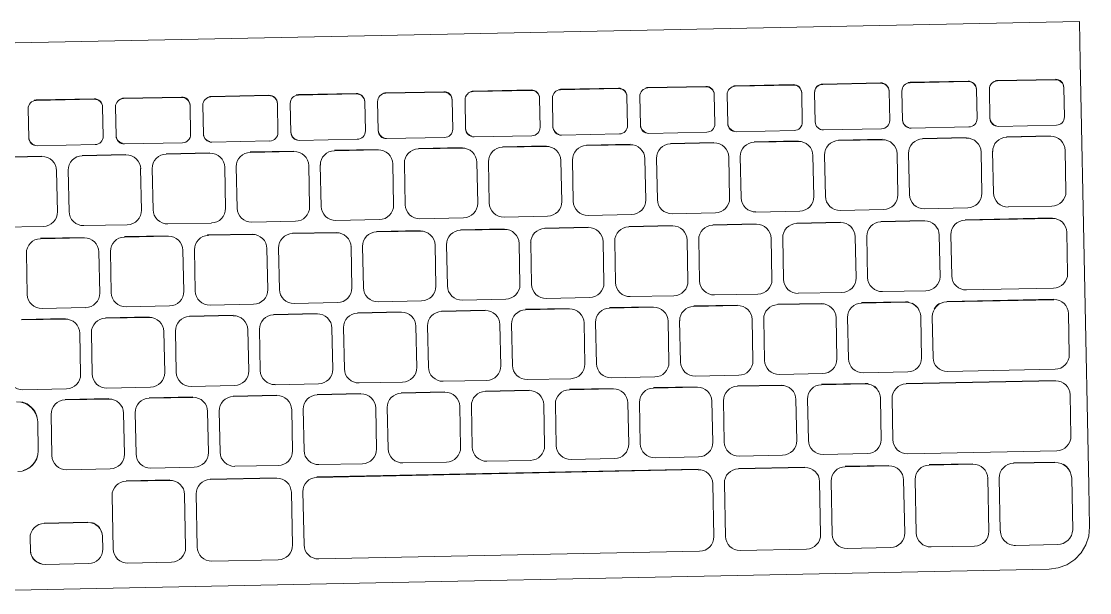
# Model space of a CAD drawing. Header units: metres. Extents: x -71 to 881, y -503 to 661.
# Drawn here: x 204.9753 to 205.2332, y -243.2689 to -243.1309 of the extents above; entities that cross this region are included whole.
import ezdxf

# ---------------------------------------------------------------- set-up
doc = ezdxf.new("R2010")
doc.units = ezdxf.units.M
doc.layers.add('07. Mobiliário', color=51, linetype='Continuous', lineweight=5)

msp = doc.modelspace()

# ---------------------------------------------------------------- linework, layer by layer
at = {"layer": '07. Mobiliário', "lineweight": 5}
for p, q in [((204.93084, -243.13697), (205.23078, -243.1309)), ((205.23097, -243.14056), (205.23078, -243.13093)), ((205.23305, -243.243), (205.23097, -243.14056)), ((205.20388, -243.14532), (205.18988, -243.14561)), ((205.18988, -243.14571), (205.20388, -243.14542)), ((205.22498, -243.1449), (205.21098, -243.14518)), ((205.21099, -243.14528), (205.22498, -243.145)), ((205.07726, -243.14788), (205.06326, -243.14817)), ((205.06326, -243.14827), (205.07726, -243.14798)), ((205.09836, -243.14746), (205.08436, -243.14774)), ((205.08437, -243.14784), (205.09836, -243.14756)), ((205.11946, -243.14703), (205.10547, -243.14731)), ((205.10547, -243.14741), (205.11947, -243.14713)), ((205.14057, -243.1466), (205.12657, -243.14689)), ((205.12657, -243.14699), (205.14057, -243.1467)), ((205.16167, -243.14618), (205.14767, -243.14646)), ((205.14768, -243.14656), (205.16167, -243.14628)), ((205.16371, -243.14822), (205.16385, -243.15523)), ((205.16696, -243.15517), (205.16682, -243.14816)), ((205.18277, -243.14575), (205.16878, -243.14603)), ((205.16878, -243.14613), (205.18278, -243.14585)), ((205.18482, -243.14779), (205.18496, -243.15481)), ((205.18807, -243.15474), (205.18792, -243.14773)), ((205.20592, -243.14737), (205.20606, -243.15438)), ((205.20917, -243.15432), (205.20903, -243.1473)), ((205.22702, -243.14694), (205.22717, -243.15395)), ((204.99284, -243.14959), (204.97885, -243.14988)), ((204.97885, -243.14998), (204.99284, -243.14969)), ((205.01395, -243.14917), (204.99995, -243.14945)), ((204.99995, -243.14955), (205.01395, -243.14927)), ((205.03505, -243.14874), (205.02105, -243.14902)), ((205.02105, -243.14912), (205.03505, -243.14884)), ((205.03709, -243.15078), (205.03723, -243.15777)), ((205.04034, -243.15771), (205.0402, -243.15072)), ((205.05615, -243.14831), (205.04216, -243.14859)), ((205.04216, -243.14869), (205.05616, -243.14841)), ((205.0582, -243.15035), (205.05834, -243.15734)), ((205.06144, -243.15728), (205.0613, -243.15029)), ((205.0793, -243.14993), (205.07944, -243.15692)), ((205.08255, -243.15685), (205.08241, -243.14987)), ((205.1004, -243.1495), (205.10054, -243.15649)), ((205.10365, -243.15643), (205.10351, -243.14944)), ((205.12151, -243.14907), (205.12165, -243.15606)), ((205.12475, -243.156), (205.12461, -243.14901)), ((205.14261, -243.14865), (205.14275, -243.15563)), ((205.14586, -243.1556), (205.14572, -243.14858)), ((204.97703, -243.15899), (204.97689, -243.152)), ((204.99488, -243.15164), (204.99503, -243.15862)), ((204.99813, -243.15856), (204.99799, -243.15157)), ((205.01599, -243.15121), (205.01613, -243.1582)), ((205.01924, -243.15813), (205.0191, -243.15115)), ((205.22521, -243.15598), (205.21121, -243.15626)), ((205.09858, -243.15851), (205.08459, -243.1588)), ((205.11969, -243.15809), (205.10569, -243.15837)), ((205.14079, -243.15766), (205.12679, -243.15794)), ((205.1619, -243.15726), (205.1479, -243.15754)), ((205.183, -243.15683), (205.169, -243.15711)), ((205.2041, -243.1564), (205.19011, -243.15669)), ((205.22376, -243.15855), (205.21321, -243.15877)), ((204.99307, -243.16065), (204.97907, -243.16093)), ((205.01417, -243.16022), (205.00017, -243.1605)), ((205.03527, -243.15979), (205.02128, -243.16008)), ((205.05638, -243.15937), (205.04238, -243.15965)), ((205.07748, -243.15894), (205.06348, -243.15922)), ((205.10198, -243.16099), (205.09144, -243.16121)), ((205.09144, -243.16131), (205.10198, -243.16109)), ((205.12228, -243.16058), (205.11173, -243.1608)), ((205.11174, -243.16089), (205.12228, -243.16068)), ((205.14252, -243.16017), (205.13203, -243.16038)), ((205.13203, -243.16048), (205.14252, -243.16027)), ((205.16287, -243.15979), (205.15225, -243.16)), ((205.15225, -243.1601), (205.16287, -243.15989)), ((205.18317, -243.15938), (205.17262, -243.15959)), ((205.17262, -243.15969), (205.18317, -243.15947)), ((205.20346, -243.15896), (205.19292, -243.15918)), ((205.19292, -243.15928), (205.20346, -243.15906)), ((205.21322, -243.15887), (205.22376, -243.15865)), ((204.98021, -243.16346), (204.96966, -243.16367)), ((204.96967, -243.16377), (204.98021, -243.16356)), ((205.0005, -243.16305), (204.98996, -243.16326)), ((204.98996, -243.16336), (205.00051, -243.16314)), ((205.0208, -243.16263), (205.01026, -243.16285)), ((205.01026, -243.16295), (205.0208, -243.16273)), ((205.04109, -243.16222), (205.03055, -243.16244)), ((205.03055, -243.16254), (205.0411, -243.16232)), ((205.06139, -243.16181), (205.05085, -243.16203)), ((205.05085, -243.16213), (205.06139, -243.16191)), ((205.08169, -243.1614), (205.07114, -243.16162)), ((205.07115, -243.16172), (205.08169, -243.1615)), ((205.14609, -243.16357), (205.14609, -243.16367)), ((205.14609, -243.16367), (205.14629, -243.17359)), ((205.14889, -243.16357), (205.14889, -243.16347)), ((205.14909, -243.17354), (205.14889, -243.16357)), ((205.16644, -243.16319), (205.16644, -243.16329)), ((205.16644, -243.16329), (205.16664, -243.17321)), ((205.16924, -243.16319), (205.16924, -243.16309)), ((205.16944, -243.17315), (205.16924, -243.16319)), ((205.18674, -243.16278), (205.18674, -243.16288)), ((205.18674, -243.16288), (205.18694, -243.17279)), ((205.18954, -243.16277), (205.18953, -243.16267)), ((205.18974, -243.17274), (205.18954, -243.16277)), ((205.20703, -243.16237), (205.20703, -243.16247)), ((205.20703, -243.16247), (205.20723, -243.17238)), ((205.20983, -243.16236), (205.20983, -243.16226)), ((205.21003, -243.17233), (205.20983, -243.16236)), ((205.22733, -243.16196), (205.22733, -243.16206)), ((205.22733, -243.16206), (205.22753, -243.17197)), ((205.02437, -243.16604), (205.02437, -243.16614)), ((205.02437, -243.16614), (205.02457, -243.17605)), ((205.02717, -243.16603), (205.02717, -243.16593)), ((205.02737, -243.176), (205.02717, -243.16603)), ((205.04466, -243.16563), (205.04467, -243.16572)), ((205.04467, -243.16572), (205.04487, -243.17564)), ((205.04746, -243.16562), (205.04746, -243.16552)), ((205.04767, -243.17559), (205.04746, -243.16562)), ((205.06496, -243.16521), (205.06496, -243.16531)), ((205.06496, -243.16531), (205.06516, -243.17523)), ((205.06776, -243.16521), (205.06776, -243.16511)), ((205.06796, -243.17518), (205.06776, -243.16521)), ((205.08526, -243.1648), (205.08526, -243.1649)), ((205.08526, -243.1649), (205.08546, -243.17482)), ((205.08806, -243.1648), (205.08805, -243.1647)), ((205.08826, -243.17477), (205.08806, -243.1648)), ((205.10555, -243.16439), (205.10555, -243.16449)), ((205.10555, -243.16449), (205.10575, -243.17441)), ((205.10835, -243.16439), (205.10835, -243.16429)), ((205.10855, -243.17436), (205.10835, -243.16439)), ((205.12585, -243.16398), (205.12585, -243.16408)), ((205.12585, -243.16408), (205.12605, -243.174)), ((205.12865, -243.16398), (205.12865, -243.16388)), ((205.12885, -243.17394), (205.12865, -243.16398)), ((204.98378, -243.16686), (204.98378, -243.16696)), ((204.98378, -243.16696), (204.98398, -243.17687)), ((204.98658, -243.16685), (204.98658, -243.16676)), ((204.98678, -243.17682), (204.98658, -243.16685)), ((205.00407, -243.16645), (205.00407, -243.16655)), ((205.00407, -243.16655), (205.00428, -243.17646)), ((205.00687, -243.16644), (205.00687, -243.16634)), ((205.00707, -243.17641), (205.00687, -243.16644)), ((205.18351, -243.17634), (205.17301, -243.17655)), ((205.20381, -243.17593), (205.19331, -243.17614)), ((205.2241, -243.17552), (205.2136, -243.17573)), ((205.04144, -243.17919), (205.03094, -243.1794)), ((205.06173, -243.17877), (205.05124, -243.17899)), ((205.08203, -243.17836), (205.07153, -243.17858)), ((205.10233, -243.17795), (205.09183, -243.17817)), ((205.12262, -243.17754), (205.11212, -243.17776)), ((205.14287, -243.17713), (205.13242, -243.17735)), ((205.16324, -243.17672), (205.15266, -243.17694)), ((205.19336, -243.179), (205.18282, -243.17921)), ((205.18282, -243.17931), (205.19337, -243.1791)), ((205.2242, -243.17837), (205.20316, -243.1788)), ((205.20316, -243.1789), (205.22421, -243.17847)), ((204.98055, -243.18042), (204.97005, -243.18063)), ((205.00085, -243.18001), (204.99035, -243.18022)), ((205.02114, -243.1796), (205.01064, -243.17981)), ((205.07159, -243.18144), (205.06105, -243.18165)), ((205.06105, -243.18175), (205.07159, -243.18154)), ((205.09189, -243.18103), (205.08134, -243.18124)), ((205.08134, -243.18134), (205.09189, -243.18113)), ((205.11218, -243.18062), (205.10164, -243.18083)), ((205.10164, -243.18093), (205.11218, -243.18071)), ((205.13248, -243.1802), (205.12193, -243.18042)), ((205.12194, -243.18052), (205.13248, -243.1803)), ((205.15272, -243.17979), (205.14223, -243.18001)), ((205.14223, -243.18011), (205.15272, -243.17989)), ((205.17307, -243.17941), (205.1625, -243.17962)), ((205.1625, -243.17972), (205.17307, -243.17951)), ((205.22773, -243.18173), (205.22773, -243.18183)), ((204.99041, -243.18308), (204.97986, -243.18329)), ((204.97986, -243.18339), (204.99041, -243.18318)), ((205.0107, -243.18267), (205.00016, -243.18288)), ((205.00016, -243.18298), (205.0107, -243.18277)), ((205.031, -243.18226), (205.02045, -243.18247)), ((205.02046, -243.18257), (205.031, -243.18236)), ((205.05129, -243.18185), (205.04075, -243.18206)), ((205.04075, -243.18216), (205.0513, -243.18195)), ((205.09826, -243.18442), (205.09825, -243.18433)), ((205.11575, -243.18402), (205.11575, -243.18412)), ((205.11575, -243.18412), (205.11595, -243.19403)), ((205.11855, -243.18401), (205.11855, -243.18391)), ((205.11875, -243.19398), (205.11855, -243.18401)), ((205.13605, -243.18361), (205.13605, -243.18371)), ((205.13605, -243.18371), (205.13625, -243.19362)), ((205.13885, -243.1836), (205.13885, -243.1835)), ((205.13905, -243.19357), (205.13885, -243.1836)), ((205.15632, -243.18322), (205.15632, -243.18332)), ((205.15632, -243.18332), (205.15652, -243.19324)), ((205.15912, -243.18322), (205.15912, -243.18312)), ((205.15932, -243.19318), (205.15912, -243.18322)), ((205.17664, -243.18281), (205.17664, -243.18291)), ((205.17664, -243.18291), (205.17684, -243.19283)), ((205.17944, -243.18281), (205.17944, -243.18271)), ((205.17964, -243.19277), (205.17944, -243.18281)), ((205.19693, -243.1824), (205.19694, -243.1825)), ((205.19694, -243.1825), (205.19714, -243.1926)), ((205.19974, -243.18244), (205.19973, -243.18234)), ((205.19994, -243.19236), (205.19974, -243.18244)), ((205.22773, -243.18183), (205.22793, -243.1918)), ((204.97648, -243.18689), (204.97648, -243.18679)), ((204.97668, -243.19685), (204.97648, -243.18689)), ((204.99398, -243.18648), (204.99398, -243.18658)), ((204.99398, -243.18658), (204.99418, -243.1965)), ((204.99678, -243.18648), (204.99677, -243.18638)), ((204.99698, -243.19644), (204.99678, -243.18648)), ((205.01427, -243.18607), (205.01427, -243.18617)), ((205.01427, -243.18617), (205.01447, -243.19609)), ((205.01707, -243.18607), (205.01707, -243.18597)), ((205.01727, -243.19603), (205.01707, -243.18607)), ((205.03457, -243.18566), (205.03457, -243.18576)), ((205.03457, -243.18576), (205.03477, -243.19568)), ((205.03737, -243.18566), (205.03737, -243.18556)), ((205.03757, -243.19562), (205.03737, -243.18566)), ((205.05486, -243.18525), (205.05487, -243.18535)), ((205.05487, -243.18535), (205.05507, -243.19527)), ((205.05766, -243.18525), (205.05766, -243.18515)), ((205.05787, -243.19521), (205.05766, -243.18525)), ((205.07516, -243.18484), (205.07516, -243.18494)), ((205.07516, -243.18494), (205.07536, -243.19485)), ((205.07796, -243.18484), (205.07796, -243.18474)), ((205.07816, -243.1948), (205.07796, -243.18484)), ((205.09545, -243.18443), (205.09546, -243.18453)), ((205.09546, -243.18453), (205.09566, -243.19444)), ((205.09846, -243.19439), (205.09826, -243.18442)), ((205.13282, -243.19717), (205.12232, -243.19738)), ((205.15312, -243.19676), (205.14262, -243.19697)), ((205.17341, -243.19637), (205.16289, -243.19658)), ((205.19371, -243.19596), (205.18321, -243.19617)), ((205.2245, -243.19534), (205.20351, -243.19576)), ((205.01105, -243.19963), (205.00055, -243.19984)), ((205.03134, -243.19922), (205.02084, -243.19943)), ((205.05164, -243.19881), (205.04114, -243.19902)), ((205.07193, -243.1984), (205.06143, -243.19861)), ((205.09223, -243.19799), (205.08173, -243.1982)), ((205.11252, -243.19758), (205.10203, -243.19779)), ((205.12787, -243.19982), (205.11733, -243.20003)), ((205.14817, -243.19941), (205.13763, -243.19962)), ((205.13763, -243.19972), (205.14817, -243.19951)), ((205.16844, -243.199), (205.15792, -243.19921)), ((205.15792, -243.19931), (205.16844, -243.1991)), ((205.18876, -243.19861), (205.17817, -243.19883)), ((205.17817, -243.19893), (205.18876, -243.19871)), ((205.2246, -243.19801), (205.1988, -243.19853)), ((205.1988, -243.19863), (205.2246, -243.19811)), ((204.99075, -243.20004), (204.98025, -243.20025)), ((205.0061, -243.20228), (204.99556, -243.2025)), ((204.99556, -243.2026), (205.0061, -243.20238)), ((205.02639, -243.20187), (205.01585, -243.20209)), ((205.01585, -243.20219), (205.0264, -243.20197)), ((205.04669, -243.20146), (205.03615, -243.20168)), ((205.03615, -243.20178), (205.04669, -243.20156)), ((205.06699, -243.20105), (205.05644, -243.20127)), ((205.05644, -243.20137), (205.06699, -243.20115)), ((205.08728, -243.20064), (205.07674, -243.20085)), ((205.07674, -243.20095), (205.08728, -243.20074)), ((205.10758, -243.20023), (205.09703, -243.20044)), ((205.09704, -243.20054), (205.10758, -243.20033)), ((205.11733, -243.20013), (205.12788, -243.19992)), ((205.17201, -243.2024), (205.17201, -243.2025)), ((205.17481, -243.2024), (205.17481, -243.2023)), ((205.17501, -243.21236), (205.17481, -243.2024)), ((205.19245, -243.20213), (205.19245, -243.20223)), ((205.19245, -243.20235), (205.19265, -243.21222)), ((205.19525, -243.20229), (205.19525, -243.20219)), ((205.19545, -243.21216), (205.19525, -243.20229)), ((205.22812, -243.20136), (205.22813, -243.20146)), ((205.22813, -243.20146), (205.22833, -243.21138)), ((204.9858, -243.20269), (204.97526, -243.20291)), ((204.97526, -243.20301), (204.9858, -243.20279)), ((205.05026, -243.20486), (205.05026, -243.20496)), ((205.05026, -243.20496), (205.05046, -243.21488)), ((205.05306, -243.20486), (205.05306, -243.20476)), ((205.05326, -243.21482), (205.05306, -243.20486)), ((205.07056, -243.20445), (205.07056, -243.20455)), ((205.07056, -243.20455), (205.07076, -243.21447)), ((205.07336, -243.20445), (205.07335, -243.20435)), ((205.07356, -243.21441), (205.07336, -243.20445)), ((205.09085, -243.20404), (205.09085, -243.20414)), ((205.09085, -243.20414), (205.09105, -243.21406)), ((205.09365, -243.20404), (205.09365, -243.20394)), ((205.09385, -243.214), (205.09365, -243.20404)), ((205.11115, -243.20363), (205.11115, -243.20373)), ((205.11115, -243.20373), (205.11135, -243.21365)), ((205.11395, -243.20363), (205.11395, -243.20353)), ((205.11415, -243.21359), (205.11395, -243.20363)), ((205.13144, -243.20322), (205.13145, -243.20332)), ((205.13145, -243.20332), (205.13165, -243.21324)), ((205.13424, -243.20322), (205.13424, -243.20312)), ((205.13445, -243.21318), (205.13424, -243.20322)), ((205.15174, -243.20281), (205.15174, -243.20291)), ((205.15174, -243.20291), (205.15194, -243.21283)), ((205.15454, -243.20281), (205.15454, -243.20271)), ((205.15474, -243.21277), (205.15454, -243.20281)), ((205.17201, -243.2025), (205.17221, -243.21242)), ((204.98937, -243.2061), (204.98937, -243.2062)), ((204.98937, -243.2062), (204.98957, -243.21611)), ((204.99217, -243.20609), (204.99217, -243.20599)), ((204.99237, -243.21606), (204.99217, -243.20609)), ((205.00967, -243.20569), (205.00967, -243.20578)), ((205.00967, -243.20578), (205.00987, -243.2157)), ((205.01247, -243.20568), (205.01247, -243.20558)), ((205.01267, -243.21565), (205.01247, -243.20568)), ((205.02996, -243.20527), (205.02997, -243.20537)), ((205.02997, -243.20537), (205.03017, -243.21529)), ((205.03276, -243.20527), (205.03276, -243.20517)), ((205.03297, -243.21524), (205.03276, -243.20527)), ((205.2249, -243.21492), (205.1989, -243.21544)), ((205.08763, -243.2176), (205.07713, -243.21782)), ((205.10792, -243.21719), (205.09742, -243.2174)), ((205.12822, -243.21678), (205.11772, -243.21699)), ((205.14851, -243.21637), (205.13801, -243.21658)), ((205.16878, -243.21596), (205.15831, -243.21617)), ((205.18934, -243.21557), (205.17861, -243.21579)), ((205.22502, -243.21763), (205.18896, -243.21836)), ((205.18896, -243.21846), (205.22503, -243.21773)), ((204.98615, -243.21966), (204.97565, -243.21987)), ((205.00644, -243.21925), (204.99594, -243.21946)), ((205.02674, -243.21883), (205.01624, -243.21905)), ((205.04703, -243.21842), (205.03654, -243.21864)), ((205.06733, -243.21801), (205.05683, -243.21823)), ((205.07756, -243.22036), (205.06702, -243.22058)), ((205.06702, -243.22068), (205.07756, -243.22046)), ((205.09786, -243.21995), (205.08732, -243.22017)), ((205.08732, -243.22027), (205.09786, -243.22005)), ((205.11815, -243.21954), (205.10761, -243.21976)), ((205.10761, -243.21986), (205.11816, -243.21964)), ((205.13845, -243.21913), (205.12791, -243.21935)), ((205.12791, -243.21945), (205.13845, -243.21923)), ((205.15875, -243.21872), (205.1482, -243.21894)), ((205.1482, -243.21904), (205.15875, -243.21882)), ((205.17904, -243.21834), (205.16847, -243.21855)), ((205.16848, -243.21865), (205.17904, -243.21844)), ((204.99638, -243.22201), (204.98584, -243.22222)), ((204.98584, -243.22232), (204.99638, -243.22211)), ((205.01668, -243.2216), (205.00613, -243.22181)), ((205.00613, -243.22191), (205.01668, -243.2217)), ((205.03697, -243.22119), (205.02643, -243.2214)), ((205.02643, -243.2215), (205.03697, -243.22129)), ((205.05727, -243.22078), (205.04672, -243.22099)), ((205.04673, -243.22109), (205.05727, -243.22087)), ((205.12172, -243.22294), (205.12173, -243.22304)), ((205.12173, -243.22304), (205.12193, -243.23296)), ((205.12452, -243.22294), (205.12452, -243.22284)), ((205.12473, -243.23291), (205.12452, -243.22294)), ((205.14202, -243.22253), (205.14202, -243.22263)), ((205.14202, -243.22263), (205.14222, -243.23255)), ((205.14482, -243.22253), (205.14482, -243.22243)), ((205.14502, -243.23249), (205.14482, -243.22253)), ((205.16232, -243.22212), (205.16232, -243.22222)), ((205.16232, -243.22222), (205.16252, -243.23214)), ((205.16512, -243.22212), (205.16511, -243.22202)), ((205.16532, -243.23208), (205.16512, -243.22212)), ((205.18273, -243.22185), (205.18273, -243.22195)), ((205.18273, -243.22206), (205.18293, -243.23193)), ((205.18553, -243.222), (205.18553, -243.2219)), ((205.18573, -243.23192), (205.18553, -243.222)), ((205.22852, -243.22096), (205.22852, -243.22106)), ((205.22852, -243.22106), (205.22873, -243.23105)), ((204.99995, -243.22541), (204.99995, -243.22551)), ((204.99995, -243.22551), (205.00015, -243.23543)), ((205.00275, -243.22541), (205.00275, -243.22531)), ((205.00295, -243.23537), (205.00275, -243.22541)), ((205.02024, -243.225), (205.02025, -243.2251)), ((205.02025, -243.2251), (205.02045, -243.23501)), ((205.02305, -243.225), (205.02304, -243.2249)), ((205.02325, -243.23496), (205.02305, -243.225)), ((205.04054, -243.22459), (205.04054, -243.22469)), ((205.04054, -243.22469), (205.04074, -243.2346)), ((205.04334, -243.22458), (205.04334, -243.22449)), ((205.04354, -243.23455), (205.04334, -243.22458)), ((205.06084, -243.22418), (205.06084, -243.22428)), ((205.06084, -243.22428), (205.06104, -243.23419)), ((205.06364, -243.22417), (205.06363, -243.22407)), ((205.06384, -243.23414), (205.06364, -243.22417)), ((205.08113, -243.22377), (205.08113, -243.22387)), ((205.08113, -243.22387), (205.08133, -243.23378)), ((205.08393, -243.22376), (205.08393, -243.22366)), ((205.08413, -243.23373), (205.08393, -243.22376)), ((205.10143, -243.22336), (205.10143, -243.22345)), ((205.10143, -243.22345), (205.10163, -243.23337)), ((205.10423, -243.22335), (205.10423, -243.22325)), ((205.10443, -243.23332), (205.10423, -243.22335)), ((204.9792, -243.22754), (204.9792, -243.22764)), ((204.9792, -243.22764), (204.97934, -243.23458)), ((204.98245, -243.22582), (204.98245, -243.22572)), ((204.98265, -243.23578), (204.98245, -243.22582)), ((205.15909, -243.23568), (205.14859, -243.2359)), ((205.17962, -243.23527), (205.16889, -243.23549)), ((205.2253, -243.23459), (205.1893, -243.23532)), ((205.03731, -243.23815), (205.02682, -243.23836)), ((205.05761, -243.23774), (205.04711, -243.23795)), ((205.07791, -243.23733), (205.06741, -243.23754)), ((205.0982, -243.23692), (205.0877, -243.23713)), ((205.1185, -243.2365), (205.108, -243.23672)), ((205.13879, -243.23609), (205.1283, -243.23631)), ((205.18476, -243.23813), (205.17422, -243.23835)), ((205.17422, -243.23845), (205.18476, -243.23823)), ((205.20506, -243.23773), (205.19451, -243.23794)), ((205.19451, -243.23804), (205.20506, -243.23783)), ((205.22483, -243.23733), (205.2149, -243.23753)), ((205.21491, -243.23763), (205.22483, -243.23743)), ((204.99672, -243.23897), (204.98622, -243.23918)), ((205.01702, -243.23856), (205.00652, -243.23877)), ((205.13867, -243.23906), (205.04664, -243.24093)), ((205.04664, -243.24103), (205.13867, -243.23916)), ((205.16446, -243.23854), (205.14842, -243.23887)), ((205.14842, -243.23897), (205.16447, -243.23864)), ((205.0111, -243.24165), (205.00055, -243.24186)), ((205.00055, -243.24196), (205.0111, -243.24175)), ((205.03689, -243.24112), (205.02085, -243.24145)), ((205.02085, -243.24155), (205.03689, -243.24122)), ((205.14224, -243.24247), (205.14224, -243.24256)), ((205.14224, -243.24256), (205.1425, -243.25532)), ((205.14504, -243.24246), (205.14504, -243.24236)), ((205.1453, -243.25527), (205.14504, -243.24246)), ((205.16803, -243.24194), (205.16804, -243.24204)), ((205.16804, -243.24204), (205.16829, -243.2548)), ((205.17083, -243.24194), (205.17083, -243.24184)), ((205.17109, -243.25479), (205.17083, -243.24194)), ((205.18833, -243.24154), (205.18833, -243.24164)), ((205.18833, -243.24164), (205.18859, -243.25444)), ((205.19113, -243.24154), (205.19113, -243.24144)), ((205.19139, -243.25443), (205.19113, -243.24154)), ((205.20862, -243.24113), (205.20863, -243.24123)), ((205.20863, -243.24123), (205.20889, -243.25408)), ((205.21143, -243.24122), (205.21143, -243.24112)), ((205.21168, -243.25395), (205.21143, -243.24122)), ((205.22893, -243.24124), (205.22918, -243.2537)), ((205.23325, -243.253), (205.23305, -243.243)), ((204.99717, -243.24546), (204.99717, -243.24536)), ((204.99743, -243.25831), (204.99717, -243.24546)), ((205.01466, -243.24505), (205.01467, -243.24515)), ((205.01467, -243.24515), (205.01493, -243.25795)), ((205.01747, -243.24504), (205.01746, -243.24494)), ((205.01772, -243.25785), (205.01747, -243.24504)), ((205.04046, -243.24452), (205.04046, -243.24462)), ((205.04046, -243.24462), (205.04072, -243.25738)), ((205.04326, -243.24452), (205.04326, -243.24442)), ((205.04352, -243.25733), (205.04326, -243.24452)), ((204.99129, -243.25184), (204.9808, -243.25205)), ((204.9808, -243.25215), (204.9913, -243.25194)), ((204.97737, -243.25569), (204.97737, -243.25559)), ((204.97743, -243.25867), (204.97737, -243.25569)), ((204.99486, -243.25524), (204.99487, -243.25534)), ((204.99487, -243.25534), (204.99493, -243.25832)), ((205.13907, -243.25887), (205.04709, -243.26073)), ((205.16486, -243.25835), (205.14887, -243.25867)), ((205.18516, -243.25798), (205.17466, -243.2582)), ((205.20546, -243.25762), (205.19496, -243.25783)), ((205.22547, -243.25727), (205.21538, -243.25747)), ((205.0115, -243.2615), (205.001, -243.26171)), ((205.03729, -243.26093), (205.02129, -243.26125)), ((204.94351, -243.26886), (205.22345, -243.2632)), ((204.9915, -243.26186), (204.981, -243.26207))]:
    msp.add_line(p, q, dxfattribs=at)
at = {"layer": '07. Mobiliário', "lineweight": 5, "flags": 128}
msp.add_lwpolyline([(205.23325, -243.253), (205.23304, -243.25523), (205.23235, -243.25736), (205.23119, -243.25928), (205.22964, -243.26089), (205.22777, -243.26212), (205.22567, -243.26291), (205.22345, -243.2632)], dxfattribs=at)
at = {"layer": '07. Mobiliário', "lineweight": 5, "extrusion": (0, 0, -1)}
for centre, major_axis, start_param, end_param in [((205.18992, -243.14759), (0.002, 0.00004), 4.45059, 4.712389), ((205.20392, -243.14731), (-0.002, -0.00004), 1.570796, 3.141593), ((205.20392, -243.14741), (0.002, 0.00004), 4.712389, 6.283185), ((205.21103, -243.14726), (-0.002, -0.00004), 0, 1.570796), ((205.21102, -243.14716), (0.002, 0.00004), 4.45059, 4.712389), ((205.22502, -243.14688), (-0.002, -0.00004), 1.570796, 3.141593), ((205.22502, -243.14698), (0.002, 0.00004), 4.712389, 6.283185), ((205.0633, -243.15015), (0.002, 0.00004), 4.45059, 4.712389), ((205.0773, -243.14987), (-0.002, -0.00004), 1.570796, 3.141593), ((205.0773, -243.14997), (-0.002, -0.00004), 1.570796, 3.141593), ((205.08441, -243.14982), (-0.002, -0.00004), 0, 1.570796), ((205.0844, -243.14973), (-0.002, -0.00004), 1.308997, 1.570796), ((205.0984, -243.14944), (-0.002, -0.00004), 1.570796, 3.141593), ((205.0984, -243.14954), (0.002, 0.00004), 4.712389, 6.283185), ((205.10551, -243.1494), (-0.002, -0.00004), 0, 1.570796), ((205.10551, -243.1493), (0.002, 0.00004), 4.45059, 4.712389), ((205.1195, -243.14901), (-0.002, -0.00004), 1.570796, 3.141593), ((205.11951, -243.14911), (-0.002, -0.00004), 1.570796, 3.141593), ((205.12661, -243.14897), (-0.002, -0.00004), 0, 1.570796), ((205.12661, -243.14887), (-0.002, -0.00004), 1.308997, 1.570796), ((205.14061, -243.14859), (-0.002, -0.00004), 1.570796, 3.141593), ((205.14061, -243.14869), (0.002, 0.00004), 4.712389, 6.283185), ((205.14772, -243.14854), (-0.002, -0.00004), 0, 1.570796), ((205.14771, -243.14844), (0.002, 0.00004), 4.45059, 4.712389), ((205.16171, -243.14816), (-0.002, -0.00004), 1.570796, 3.141593), ((205.16171, -243.14826), (-0.002, -0.00004), 1.570796, 3.141593), ((205.16882, -243.14802), (0.002, 0.00004), 3.141593, 4.712389), ((205.16882, -243.14812), (0.002, 0.00004), 3.141593, 4.712389), ((205.18281, -243.14773), (-0.002, -0.00004), 1.570796, 3.141593), ((205.18282, -243.14783), (0.002, 0.00004), 4.712389, 6.283185), ((205.18992, -243.14769), (0.002, 0.00004), 3.141593, 4.712389), ((204.97889, -243.15196), (-0.002, -0.00004), 0, 1.570796), ((204.97889, -243.15186), (0.002, 0.00004), 4.45059, 4.712389), ((204.99288, -243.15158), (-0.002, -0.00004), 1.570796, 3.141593), ((204.99288, -243.15168), (0.002, 0.00004), 4.712389, 6.283185), ((204.99999, -243.15153), (-0.002, -0.00004), 0, 1.570796), ((204.99999, -243.15143), (0.002, 0.00004), 4.45059, 4.712389), ((205.01399, -243.15115), (0.002, 0.00004), 4.712389, 6.283185), ((205.01399, -243.15125), (-0.002, -0.00004), 1.570796, 3.141593), ((205.02109, -243.15111), (-0.002, -0.00004), 0, 1.570796), ((205.02109, -243.15101), (-0.002, -0.00004), 1.308997, 1.570796), ((205.03509, -243.15072), (-0.002, -0.00004), 1.570796, 3.141593), ((205.03509, -243.15082), (0.002, 0.00004), 4.712389, 6.283185), ((205.0422, -243.15068), (-0.002, -0.00004), 0, 1.570796), ((205.0422, -243.15058), (-0.002, -0.00004), 1.308997, 1.570796), ((205.05619, -243.1503), (-0.002, -0.00004), 1.570796, 3.141593), ((205.0562, -243.1504), (0.002, 0.00004), 4.712389, 6.283185), ((205.0633, -243.15025), (-0.002, -0.00004), 0, 1.570796), ((205.12675, -243.15586), (-0.002, -0.00004), 4.974188, 6.283185), ((205.14075, -243.15568), (-0.002, -0.00004), 3.141593, 4.712389), ((205.14786, -243.15546), (-0.002, -0.00004), 4.974188, 6.283185), ((205.14786, -243.15556), (-0.002, -0.00004), 4.712389, 6.283185), ((205.16186, -243.15527), (-0.002, -0.00004), 3.141593, 4.712389), ((205.16896, -243.15513), (0.002, 0.00004), 1.570796, 3.141593), ((205.18296, -243.15485), (-0.002, -0.00004), 3.141593, 4.712389), ((205.19006, -243.1546), (-0.002, -0.00004), 4.974188, 6.283185), ((205.19007, -243.1547), (0.002, 0.00004), 1.570796, 3.141593), ((205.20406, -243.15442), (-0.002, -0.00004), 3.141593, 4.712389), ((205.21117, -243.15418), (-0.002, -0.00004), 4.974188, 6.283185), ((205.21117, -243.15428), (0.002, 0.00004), 1.570796, 3.141593), ((205.22517, -243.15399), (-0.002, -0.00004), 3.141593, 4.712389), ((205.00013, -243.15842), (-0.002, -0.00004), 4.974188, 6.283185), ((205.00013, -243.15852), (0.002, 0.00004), 1.570796, 3.141593), ((205.01413, -243.15824), (-0.002, -0.00004), 3.141593, 4.712389), ((205.02123, -243.15799), (-0.002, -0.00004), 4.974188, 6.283185), ((205.02124, -243.15809), (0.002, 0.00004), 1.570796, 3.141593), ((205.03523, -243.15781), (-0.002, -0.00004), 3.141593, 4.712389), ((205.04234, -243.15757), (-0.002, -0.00004), 4.974188, 6.283185), ((205.04234, -243.15767), (0.002, 0.00004), 1.570796, 3.141593), ((205.05634, -243.15738), (-0.002, -0.00004), 3.141593, 4.712389), ((205.06344, -243.15714), (-0.002, -0.00004), 4.974188, 6.283185), ((205.06344, -243.15724), (-0.002, -0.00004), 4.712389, 6.283185), ((205.07744, -243.15696), (-0.002, -0.00004), 3.141593, 4.712389), ((205.08454, -243.15671), (-0.002, -0.00004), 4.974188, 6.283185), ((205.08455, -243.15681), (0.002, 0.00004), 1.570796, 3.141593), ((205.09854, -243.15653), (-0.002, -0.00004), 3.141593, 4.712389), ((205.10565, -243.15629), (-0.002, -0.00004), 4.974188, 6.283185), ((205.10565, -243.15639), (-0.002, -0.00004), 4.712389, 6.283185), ((205.11965, -243.1561), (-0.002, -0.00004), 3.141593, 4.712389), ((205.12675, -243.15596), (0.002, 0.00004), 1.570796, 3.141593), ((204.97903, -243.15885), (-0.002, -0.00004), 4.974188, 6.283185), ((204.97903, -243.15895), (0.002, 0.00004), 1.570796, 3.141593), ((204.99303, -243.15866), (-0.002, -0.00004), 3.141593, 4.712389), ((205.10205, -243.16456), (-0.0035, -0.00007), 1.570796, 3.141593), ((205.11181, -243.16432), (0.00345, 0.00007), 3.141593, 4.712389), ((205.12235, -243.16415), (-0.0035, -0.00007), 1.570796, 3.141593), ((205.1321, -243.16391), (0.00345, 0.00007), 3.141593, 4.712389), ((205.14259, -243.16374), (-0.0035, -0.00007), 1.570796, 3.141593), ((205.15232, -243.1635), (-0.00343, -0.00007), 0, 1.570796), ((205.16294, -243.16336), (-0.0035, -0.00007), 1.570796, 3.141593), ((205.17269, -243.16312), (0.00345, 0.00007), 3.141593, 4.712389), ((205.18324, -243.16295), (0.0035, 0.00007), 4.712389, 6.283185), ((205.19299, -243.1627), (0.00345, 0.00007), 3.141593, 4.712389), ((205.20353, -243.16254), (0.0035, 0.00007), 4.712389, 6.283185), ((205.21329, -243.16229), (-0.00345, -0.00007), 0, 1.570796), ((205.22383, -243.16213), (-0.0035, -0.00007), 1.570796, 3.141593), ((204.98028, -243.16703), (0.0035, 0.00007), 4.712389, 6.283185), ((204.99003, -243.16678), (0.00345, 0.00007), 3.141593, 4.712389), ((205.00058, -243.16662), (-0.0035, -0.00007), 1.570796, 3.141593), ((205.01033, -243.16637), (-0.00345, -0.00007), 0, 1.570796), ((205.02087, -243.16621), (0.0035, 0.00007), 4.712389, 6.283185), ((205.03062, -243.16596), (-0.00345, -0.00007), 0, 1.570796), ((205.04117, -243.1658), (0.0035, 0.00007), 4.712389, 6.283185), ((205.05092, -243.16555), (-0.00345, -0.00007), 0, 1.570796), ((205.06146, -243.16539), (-0.0035, -0.00007), 1.570796, 3.141593), ((205.07121, -243.16514), (-0.00345, -0.00007), 0, 1.570796), ((205.08176, -243.16497), (-0.0035, -0.00007), 1.570796, 3.141593), ((205.09151, -243.16473), (-0.00345, -0.00007), 0, 1.570796), ((205.12255, -243.17407), (-0.0035, -0.00007), 3.141593, 4.712389), ((205.13235, -243.17387), (-0.0035, -0.00007), 4.712389, 6.283185), ((205.1428, -243.17366), (-0.0035, -0.00007), 3.141593, 4.712389), ((205.15259, -243.17346), (0.0035, 0.00007), 1.570796, 3.141593), ((205.16317, -243.17328), (-0.00347, -0.00007), 3.141593, 4.712389), ((205.17294, -243.17308), (0.0035, 0.00007), 1.570796, 3.141593), ((205.18344, -243.17287), (-0.0035, -0.00007), 3.141593, 4.712389), ((205.19324, -243.17267), (0.0035, 0.00007), 1.570796, 3.141593), ((205.20373, -243.17246), (-0.0035, -0.00007), 3.141593, 4.712389), ((205.21353, -243.17226), (0.0035, 0.00007), 1.570796, 3.141593), ((205.22403, -243.17204), (-0.0035, -0.00007), 3.141593, 4.712389), ((205.00078, -243.17653), (-0.0035, -0.00007), 3.141593, 4.712389), ((205.01057, -243.17634), (0.0035, 0.00007), 1.570796, 3.141593), ((205.02107, -243.17612), (-0.0035, -0.00007), 3.141593, 4.712389), ((205.03087, -243.17593), (-0.0035, -0.00007), 4.712389, 6.283185), ((205.04137, -243.17571), (-0.0035, -0.00007), 3.141593, 4.712389), ((205.05117, -243.17551), (0.0035, 0.00007), 1.570796, 3.141593), ((205.06166, -243.1753), (-0.0035, -0.00007), 3.141593, 4.712389), ((205.07146, -243.1751), (0.0035, 0.00007), 1.570796, 3.141593), ((205.08196, -243.17489), (-0.0035, -0.00007), 3.141593, 4.712389), ((205.09176, -243.17469), (-0.0035, -0.00007), 4.712389, 6.283185), ((205.10226, -243.17448), (-0.0035, -0.00007), 3.141593, 4.712389), ((205.11205, -243.17428), (0.0035, 0.00007), 1.570796, 3.141593), ((204.98048, -243.17694), (-0.0035, -0.00007), 3.141593, 4.712389), ((204.99028, -243.17675), (0.0035, 0.00007), 1.570796, 3.141593), ((205.19344, -243.18257), (0.0035, 0.00007), 4.712389, 6.283185), ((205.20323, -243.18237), (-0.0035, -0.00007), 0, 1.570796), ((205.22428, -243.1819), (0.00345, 0.00007), 4.712389, 6.283185), ((205.06112, -243.18518), (-0.00345, -0.00007), 0, 1.570796), ((205.07166, -243.18501), (-0.0035, -0.00007), 1.570796, 3.141593), ((205.08141, -243.18477), (0.00345, 0.00007), 3.141593, 4.712389), ((205.09196, -243.1846), (-0.0035, -0.00007), 1.570796, 3.141593), ((205.10171, -243.18435), (-0.00345, -0.00007), 0, 1.570796), ((205.11225, -243.18419), (-0.0035, -0.00007), 1.570796, 3.141593), ((205.12201, -243.18394), (0.00345, 0.00007), 3.141593, 4.712389), ((205.13255, -243.18378), (0.0035, 0.00007), 4.712389, 6.283185), ((205.1423, -243.18353), (0.00345, 0.00007), 3.141593, 4.712389), ((205.15279, -243.18339), (0.00352, 0.00007), 4.712389, 6.283185), ((205.16257, -243.18315), (0.00345, 0.00007), 3.141593, 4.712389), ((205.17314, -243.18298), (0.0035, 0.00007), 4.712389, 6.283185), ((205.18289, -243.18274), (0.00345, 0.00007), 3.141593, 4.712389), ((204.97993, -243.18682), (0.00345, 0.00007), 3.141593, 4.712389), ((204.99048, -243.18665), (0.0035, 0.00007), 4.712389, 6.283185), ((205.00023, -243.18641), (0.00345, 0.00007), 3.141593, 4.712389), ((205.01077, -243.18624), (0.0035, 0.00007), 4.712389, 6.283185), ((205.02053, -243.186), (-0.00345, -0.00007), 0, 1.570796), ((205.02052, -243.1859), (-0.00345, -0.00007), 1.490664, 1.570796), ((205.03107, -243.18583), (-0.0035, -0.00007), 1.570796, 3.141593), ((205.04082, -243.18559), (-0.00345, -0.00007), 0, 1.570796), ((205.05137, -243.18542), (-0.0035, -0.00007), 1.570796, 3.141593), ((205.22443, -243.19187), (-0.0035, -0.00007), 3.141593, 4.712389), ((205.09216, -243.19451), (-0.0035, -0.00007), 3.141593, 4.712389), ((205.10196, -243.19432), (0.0035, 0.00007), 1.570796, 3.141593), ((205.11245, -243.1941), (-0.0035, -0.00007), 3.141593, 4.712389), ((205.12225, -243.19391), (-0.0035, -0.00007), 4.712389, 6.283185), ((205.13275, -243.19369), (-0.0035, -0.00007), 3.141593, 4.712389), ((205.14255, -243.1935), (-0.0035, -0.00007), 4.712389, 6.283185), ((205.15305, -243.19331), (-0.00347, -0.00007), 3.141593, 4.712389), ((205.16282, -243.19311), (0.0035, 0.00007), 1.570796, 3.141593), ((205.17334, -243.1929), (-0.0035, -0.00007), 3.141593, 4.712389), ((205.18314, -243.1927), (0.0035, 0.00007), 1.570796, 3.141593), ((205.19364, -243.19249), (-0.0035, -0.00007), 3.195384, 4.712389), ((205.20344, -243.19229), (0.0035, 0.00007), 1.570796, 3.141593), ((204.98018, -243.19678), (-0.0035, -0.00007), 4.712389, 6.283185), ((204.99068, -243.19657), (-0.0035, -0.00007), 3.141593, 4.712389), ((205.00048, -243.19637), (0.0035, 0.00007), 1.570796, 3.141593), ((205.01097, -243.19616), (-0.0035, -0.00007), 3.141593, 4.712389), ((205.02077, -243.19596), (-0.0035, -0.00007), 4.712389, 6.283185), ((205.03127, -243.19575), (-0.0035, -0.00007), 3.141593, 4.712389), ((205.04107, -243.19555), (-0.0035, -0.00007), 4.712389, 6.283185), ((205.05157, -243.19534), (-0.0035, -0.00007), 3.141593, 4.712389), ((205.06136, -243.19514), (0.0035, 0.00007), 1.570796, 3.141593), ((205.07186, -243.19493), (-0.0035, -0.00007), 3.141593, 4.712389), ((205.08166, -243.19473), (0.0035, 0.00007), 1.570796, 3.141593), ((205.1377, -243.20315), (-0.00345, -0.00007), 0, 1.570796), ((205.14824, -243.20298), (0.0035, 0.00007), 4.712389, 6.283185), ((205.15799, -243.20274), (-0.00345, -0.00007), 0, 1.570796), ((205.16851, -243.20257), (0.0035, 0.00007), 4.712389, 6.283185), ((205.17824, -243.20233), (-0.00343, -0.00007), 0, 1.570796), ((205.18883, -243.2022), (-0.00362, -0.00007), 1.570796, 1.799859), ((205.18884, -243.2023), (-0.00362, -0.00007), 1.570796, 3.174234), ((205.18883, -243.2022), (-0.00362, -0.00007), 2.028921, 2.716109), ((205.19887, -243.20222), (0.00362, 0.00007), 3.141593, 4.712389), ((205.19887, -243.20212), (-0.00362, -0.00007), 0.523599, 1.047198), ((205.22467, -243.20153), (0.00345, 0.00007), 4.712389, 6.283185), ((205.00617, -243.20586), (0.0035, 0.00007), 4.712389, 6.283185), ((205.01592, -243.20561), (0.00345, 0.00007), 3.141593, 4.712389), ((205.02647, -243.20545), (0.0035, 0.00007), 4.712389, 6.283185), ((205.03622, -243.2052), (-0.00345, -0.00007), 0, 1.570796), ((205.04676, -243.20503), (-0.0035, -0.00007), 1.570796, 3.141593), ((205.05651, -243.20479), (-0.00345, -0.00007), 0, 1.570796), ((205.06706, -243.20462), (0.0035, 0.00007), 4.712389, 6.283185), ((205.07681, -243.20438), (0.00345, 0.00007), 3.141593, 4.712389), ((205.08735, -243.20421), (-0.0035, -0.00007), 1.570796, 3.141593), ((205.09711, -243.20397), (0.00345, 0.00007), 3.141593, 4.712389), ((205.10765, -243.2038), (-0.0035, -0.00007), 1.570796, 3.141593), ((205.1174, -243.20356), (0.00345, 0.00007), 3.141593, 4.712389), ((205.12795, -243.20339), (0.0035, 0.00007), 4.712389, 6.283185), ((204.98587, -243.20627), (-0.0035, -0.00007), 1.570796, 3.141593), ((204.99563, -243.20602), (0.00345, 0.00007), 3.141593, 4.712389), ((205.16871, -243.21249), (-0.0035, -0.00007), 3.141593, 4.712389), ((205.17854, -243.21229), (0.00353, 0.00007), 1.570796, 3.141593), ((205.18927, -243.21221), (-0.00338, -0.00007), 3.162325, 4.712389), ((205.19883, -243.21209), (0.00338, 0.00007), 1.570796, 3.141593), ((205.22483, -243.21145), (-0.0035, -0.00007), 3.141593, 4.712389), ((205.02667, -243.21536), (-0.0035, -0.00007), 3.141593, 4.712389), ((205.03647, -243.21516), (0.0035, 0.00007), 1.570796, 3.141593), ((205.04696, -243.21495), (-0.0035, -0.00007), 3.141593, 4.712389), ((205.05676, -243.21475), (0.0035, 0.00007), 1.570796, 3.141593), ((205.06726, -243.21454), (-0.0035, -0.00007), 3.141593, 4.712389), ((205.07706, -243.21434), (0.0035, 0.00007), 1.570796, 3.141593), ((205.08755, -243.21413), (-0.0035, -0.00007), 3.141593, 4.712389), ((205.09735, -243.21393), (0.0035, 0.00007), 1.570796, 3.141593), ((205.10785, -243.21372), (-0.0035, -0.00007), 3.141593, 4.712389), ((205.11765, -243.21352), (0.0035, 0.00007), 1.570796, 3.141593), ((205.12815, -243.21331), (-0.0035, -0.00007), 3.141593, 4.712389), ((205.13794, -243.21311), (0.0035, 0.00007), 1.570796, 3.141593), ((205.14844, -243.2129), (-0.0035, -0.00007), 3.141593, 4.712389), ((205.15824, -243.2127), (0.0035, 0.00007), 1.570796, 3.141593), ((204.97558, -243.2164), (0.0035, 0.00007), 1.570796, 3.141593), ((204.98608, -243.21618), (-0.0035, -0.00007), 3.141593, 4.712389), ((204.99587, -243.21599), (0.0035, 0.00007), 1.570796, 3.141593), ((205.00637, -243.21577), (0.0035, 0.00007), 0, 1.570796), ((205.01617, -243.21558), (-0.0035, -0.00007), 4.712389, 6.283185), ((205.22509, -243.22113), (0.00343, 0.00007), 4.712389, 6.283185), ((205.07763, -243.22394), (-0.0035, -0.00007), 1.570796, 3.141593), ((205.08739, -243.22369), (-0.00345, -0.00007), 0, 1.570796), ((205.09793, -243.22353), (-0.0035, -0.00007), 1.570796, 3.141593), ((205.10768, -243.22328), (0.00345, 0.00007), 3.141593, 4.712389), ((205.11823, -243.22312), (0.0035, 0.00007), 4.712389, 6.283185), ((205.12798, -243.22287), (-0.00345, -0.00007), 0, 1.570796), ((205.13852, -243.2227), (0.0035, 0.00007), 4.712389, 6.283185), ((205.14827, -243.22246), (-0.00345, -0.00007), 0, 1.570796), ((205.15882, -243.22229), (-0.0035, -0.00007), 1.570796, 3.141593), ((205.16854, -243.22205), (0.00343, 0.00007), 3.141593, 4.712389), ((205.17911, -243.22193), (-0.00362, -0.00007), 1.570796, 1.799354), ((205.17912, -243.22203), (0.00362, 0.00007), 4.712389, 6.312289), ((205.17911, -243.22193), (-0.00362, -0.00007), 2.256468, 2.485025), ((205.18903, -243.22193), (0.0035, 0.00007), 3.141593, 4.712389), ((204.9742, -243.22774), (0.005, 0.0001), 4.712389, 6.283185), ((204.9742, -243.22764), (-0.005, -0.0001), 1.832596, 2.879793), ((204.98591, -243.22575), (0.00345, 0.00007), 3.141593, 4.712389), ((204.99645, -243.22558), (0.0035, 0.00007), 4.712389, 6.283185), ((205.0062, -243.22534), (0.00345, 0.00007), 3.141593, 4.712389), ((205.01675, -243.22517), (0.0035, 0.00007), 4.712389, 6.283185), ((205.0265, -243.22493), (0.00345, 0.00007), 3.141593, 4.712389), ((205.03704, -243.22476), (-0.0035, -0.00007), 1.570796, 3.141593), ((205.04679, -243.22452), (-0.00345, -0.00007), 0, 1.570796), ((205.05734, -243.22435), (-0.0035, -0.00007), 1.570796, 3.141593), ((205.06709, -243.2241), (-0.00345, -0.00007), 0, 1.570796), ((205.09813, -243.23344), (-0.0035, -0.00007), 3.141593, 4.712389), ((205.10793, -243.23325), (-0.0035, -0.00007), 4.712389, 6.283185), ((205.11843, -243.23303), (-0.0035, -0.00007), 3.141593, 4.712389), ((205.12823, -243.23283), (-0.0035, -0.00007), 4.712389, 6.283185), ((205.13872, -243.23262), (-0.0035, -0.00007), 3.141593, 4.712389), ((205.14852, -243.23242), (-0.0035, -0.00007), 4.712389, 6.283185), ((205.15902, -243.23221), (-0.0035, -0.00007), 3.141593, 4.712389), ((205.16882, -243.23201), (0.0035, 0.00007), 1.570796, 3.141593), ((205.17955, -243.23191), (-0.00338, -0.00007), 3.166106, 4.712389), ((205.18923, -243.23185), (0.0035, 0.00007), 1.570796, 3.141593), ((205.22523, -243.23112), (-0.0035, -0.00007), 3.141593, 4.712389), ((204.97434, -243.23468), (-0.005, -0.0001), 3.141593, 4.712389), ((204.97434, -243.23458), (-0.005, -0.0001), 3.403392, 4.45059), ((204.98615, -243.23571), (0.0035, 0.00007), 1.570796, 3.141593), ((204.99665, -243.2355), (-0.0035, -0.00007), 3.141593, 4.712389), ((205.00645, -243.2353), (0.0035, 0.00007), 1.570796, 3.141593), ((205.01695, -243.23509), (-0.0035, -0.00007), 3.141593, 4.712389), ((205.02675, -243.23489), (-0.0035, -0.00007), 4.712389, 6.283185), ((205.03724, -243.23468), (-0.0035, -0.00007), 3.141593, 4.712389), ((205.04704, -243.23448), (0.0035, 0.00007), 1.570796, 3.141593), ((205.05754, -243.23426), (-0.0035, -0.00007), 3.141593, 4.712389), ((205.06734, -243.23407), (0.0035, 0.00007), 1.570796, 3.141593), ((205.07784, -243.23385), (-0.0035, -0.00007), 3.141593, 4.712389), ((205.08763, -243.23366), (0.0035, 0.00007), 1.570796, 3.141593), ((205.17429, -243.24187), (0.00345, 0.00007), 3.141593, 4.712389), ((205.18483, -243.24171), (0.0035, 0.00007), 4.712389, 6.283185), ((205.19458, -243.24147), (-0.00345, -0.00007), 0, 1.570796), ((205.20513, -243.2413), (-0.0035, -0.00007), 1.570796, 3.141593), ((205.21498, -243.24115), (0.00355, 0.00007), 3.141593, 4.712389), ((205.22491, -243.24142), (0.00402, 0.00008), 4.712389, 6.259195), ((205.22491, -243.24132), (-0.00402, -0.00008), 2.086398, 2.602), ((205.04671, -243.24445), (-0.00345, -0.00007), 0, 1.570796), ((205.13874, -243.24264), (-0.0035, -0.00007), 1.570796, 3.141593), ((205.14849, -243.24239), (-0.00345, -0.00007), 0, 1.570796), ((205.16454, -243.24211), (0.0035, 0.00007), 4.712389, 6.283185), ((205.00062, -243.24539), (-0.00345, -0.00007), 0, 1.570796), ((205.01117, -243.24522), (-0.0035, -0.00007), 1.570796, 3.141593), ((205.02092, -243.24497), (-0.00345, -0.00007), 0, 1.570796), ((205.03696, -243.24469), (0.0035, 0.00007), 4.712389, 6.283185), ((204.98087, -243.25562), (-0.0035, -0.00007), 0, 1.570796), ((204.99137, -243.25541), (0.0035, 0.00007), 4.712389, 6.283185), ((204.99136, -243.25531), (-0.0035, -0.00007), 1.832596, 3.141593), ((205.21531, -243.25387), (0.00362, 0.00007), 1.570796, 3.141593), ((205.22539, -243.2535), (-0.00379, -0.00008), 3.215943, 4.712389), ((205.139, -243.2554), (-0.0035, -0.00007), 3.141593, 4.712389), ((205.1488, -243.2552), (-0.0035, -0.00007), 4.712389, 6.283185), ((205.16479, -243.25487), (-0.0035, -0.00007), 3.141593, 4.712389), ((205.17459, -243.25472), (0.0035, 0.00007), 1.570796, 3.141593), ((205.18509, -243.25451), (0.0035, 0.00007), 0, 1.570796), ((205.19489, -243.25436), (0.0035, 0.00007), 1.570796, 3.141593), ((205.20539, -243.25415), (-0.0035, -0.00007), 3.141593, 4.712389), ((204.98093, -243.2585), (0.0035, 0.00007), 1.832596, 3.141593), ((204.98093, -243.2586), (0.0035, 0.00007), 1.570796, 3.141593), ((204.99143, -243.25839), (-0.0035, -0.00007), 3.141593, 4.712389), ((205.00093, -243.25824), (0.0035, 0.00007), 1.570796, 3.141593), ((205.01143, -243.25802), (0.0035, 0.00007), 0, 1.570796), ((205.02122, -243.25778), (-0.0035, -0.00007), 4.712389, 6.283185), ((205.03722, -243.25745), (-0.0035, -0.00007), 3.141593, 4.712389), ((205.04702, -243.25726), (-0.0035, -0.00007), 4.712389, 6.283185)]:
    msp.add_ellipse(centre, major_axis=major_axis, ratio=0.992229, start_param=start_param, end_param=end_param, dxfattribs=at)

doc.saveas('drawing.dxf')
